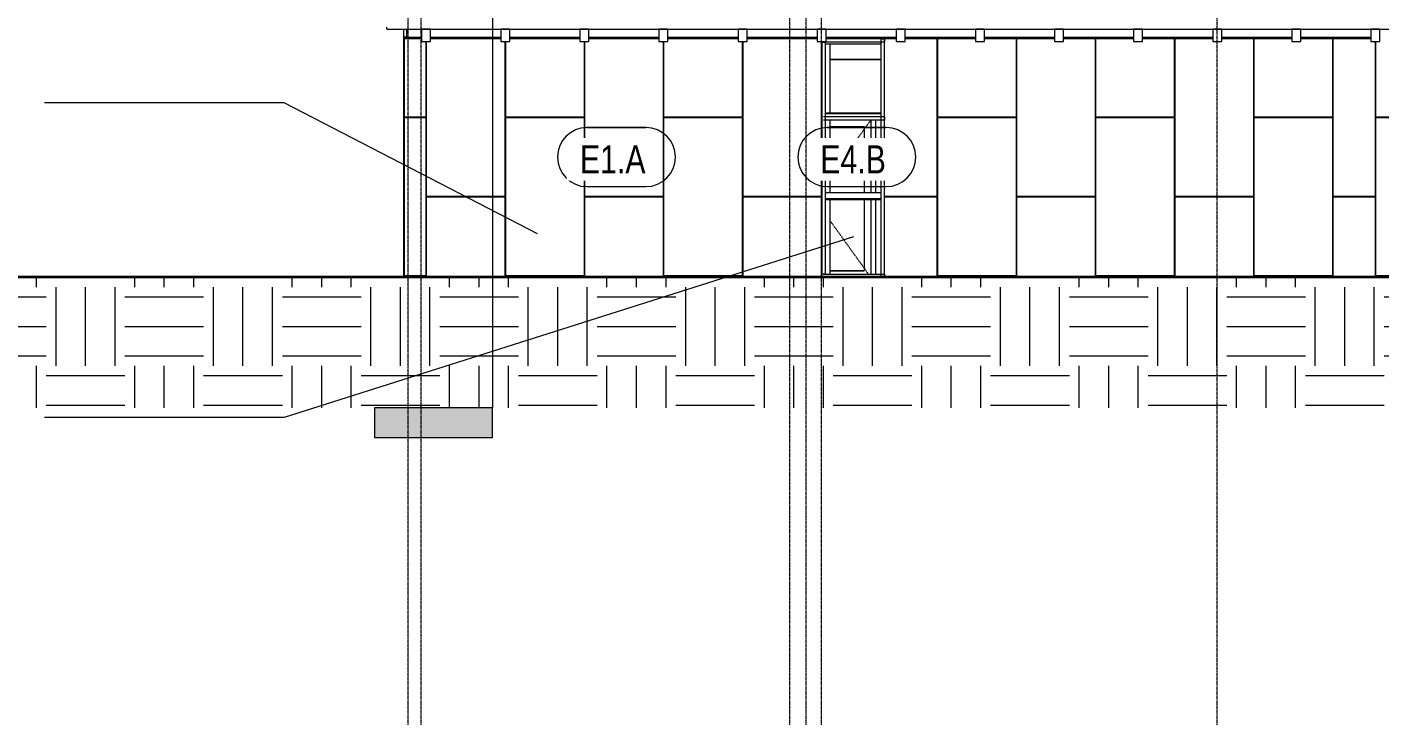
# Model space of a CAD drawing. Header units: inches. Extents: x 20230 to 40520, y -638 to 835.
# Drawn here: x 20659 to 21484, y -273 to 153 of the extents above; entities that cross this region are included whole.
import ezdxf

# ---------------------------------------------------------------- set-up
doc = ezdxf.new("R2010")
doc.units = ezdxf.units.IN
doc.header["$MEASUREMENT"] = 0
for name, pattern in [('Dash 1_16_', [0.125, 0.0625, -0.0625]), ('Grid Line 1_2_', [0.875, 0.5, -0.125, 0.125, -0.125]), ('Hidden 1_8_', [0.1875, 0.125, -0.0625])]:
    doc.linetypes.add(name, pattern=pattern)
for name, color, linetype, lineweight in [('A-ANNO-KEYN', 231, 'Continuous', 9), ('A-DOOR', 31, 'Continuous', 9), ('A-DOOR-FRAM', 31, 'Continuous', 9), ('A-DOOR-GLAZ', 31, 'Continuous', 9), ('A-FLOR-LEVL', 51, 'Continuous', 9), ('A-GLAZ-CWMG', 51, 'Continuous', 9), ('A-WALL', 113, 'Continuous', 9), ('A-WALL-IDEN', 211, 'Continuous', 9), ('A-WALL-PATT', 111, 'Continuous', 9), ('C-TOPO', 7, 'Continuous', 9), ('G-ANNO-SYMB', 111, 'Continuous', 9), ('I-WALL', 2, 'Continuous', 9), ('S-BEAM', 12, 'Continuous', 9), ('S-COLS', 52, 'Continuous', 9), ('S-GRID', 1, 'Continuous', 9)]:
    doc.layers.add(name, color=color, linetype=linetype, lineweight=lineweight)
doc.styles.add('Century Gothic', font='GOTHIC.TTF', dxfattribs={"width": 0.8, "height": 17.245342})

# ---------------------------------------------------------------- blocks, each defined once
blk = doc.blocks.new('W-Wide Flange-Column - B3_D-1389301-Elevation - West')
at = {"layer": 'S-COLS', "linetype": 'Hidden 1_8_'}
blk.add_line((21143.96, 2), (21143.96, 0), dxfattribs=at)
blk = doc.blocks.new('Girt_C - 8_D-1405486-Elevation - West')
at = {"layer": 'S-BEAM'}
for p, q in [((21143.68, 100.3), (21143.93, 100.3)), ((21143.93, 99.82), (21143.68, 99.82)), ((21145.93, 100.3), (21180.12, 100.3)), ((21180.12, 99.82), (21145.93, 99.82)), ((21143.68, 96.32), (21143.93, 96.32))]:
    blk.add_line(p, q, dxfattribs=at)
blk = doc.blocks.new('Single-Glass 1 - 2_  10 7_16_ x96_-1573759-Elevation - West')
at = {"layer": 'A-DOOR', "linetype": 'Dash 1_16_'}
for p, q in [((21173.77, 96), (21148.8, 61.2)), ((21172.34, 2), (21148.8, 34.8))]:
    blk.add_line(p, q, dxfattribs=at)
at = {"layer": 'A-DOOR'}
for p, q in [((21148.8, 92), (21169.77, 92)), ((21169.77, 92), (21169.77, 51.53)), ((21169.77, 47.57), (21169.77, 4)), ((21169.77, 4), (21148.8, 4))]:
    blk.add_line(p, q, dxfattribs=at)
at = {"layer": 'A-DOOR-FRAM'}
for p, q in [((21173.77, 96), (21173.77, 51.53)), ((21176.77, 51.53), (21176.77, 96)), ((21173.77, 47.57), (21173.77, 2)), ((21176.77, 2), (21176.77, 47.57))]:
    blk.add_line(p, q, dxfattribs=at)
at = {"layer": 'A-DOOR-GLAZ'}
for p, q in [((21148.8, 92), (21169.77, 92)), ((21169.77, 92), (21169.77, 51.53)), ((21169.77, 47.57), (21169.77, 4)), ((21148.8, 4), (21169.77, 4))]:
    blk.add_line(p, q, dxfattribs=at)
blk = doc.blocks.new('Rectangular Mullion - Exterior 2_ x 4_5_-1142339-Elevation - West')
at = {"layer": 'A-GLAZ-CWMG'}
for p, q in [((22298.37, 97), (22298.37, 2)), ((22300.37, 97), (22300.37, 2)), ((22300.37, 2), (22298.37, 2))]:
    blk.add_line(p, q, dxfattribs=at)
blk = doc.blocks.new('Rectangular Mullion - Exterior 2_ x 4_5_-1142340-Elevation - West')
at = {"layer": 'A-GLAZ-CWMG'}
for p, q in [((22298.37, 143.5), (22300.37, 143.5)), ((22298.37, 143.5), (22298.37, 97)), ((22300.37, 143.5), (22300.37, 97))]:
    blk.add_line(p, q, dxfattribs=at)
blk = doc.blocks.new('Rectangular Mullion - Exterior 2_ x 4_5_-1146634-Elevation - West')
at = {"layer": 'A-GLAZ-CWMG'}
for p, q in [((22334.55, 145.5), (22336.55, 145.5)), ((22334.55, 97), (22334.55, 145.5)), ((22336.55, 97), (22336.55, 145.5))]:
    blk.add_line(p, q, dxfattribs=at)
blk = doc.blocks.new('Rectangular Mullion - Exterior 2_ x 4_5_-1146635-Elevation - West')
at = {"layer": 'A-GLAZ-CWMG'}
for p, q in [((22334.55, 0), (22334.55, 97)), ((22336.55, 0), (22336.55, 97))]:
    blk.add_line(p, q, dxfattribs=at)
blk = doc.blocks.new('W-Wide Flange - W12X19-1098423-Elevation - West')
at = {"layer": 'S-BEAM'}
for p, q in [((21148.8, 133.2), (21180.12, 133.2)), ((21148.8, 132.85), (21180.12, 132.85))]:
    blk.add_line(p, q, dxfattribs=at)
blk = doc.blocks.new('Girt_C - 8_D-1405510-Elevation - West')
at = {"layer": 'S-BEAM'}
for p, q in [((21143.93, 51.55), (21143.68, 51.55)), ((21180.12, 51.55), (21145.93, 51.55)), ((21143.68, 48.05), (21143.93, 48.05)), ((21143.68, 47.57), (21143.93, 47.57)), ((21145.93, 48.05), (21180.12, 48.05)), ((21145.93, 47.57), (21180.12, 47.57))]:
    blk.add_line(p, q, dxfattribs=at)
blk = doc.blocks.new('Rectangular Mullion - Exterior 2_ x 4_5_-1146644-Elevation - West')
at = {"layer": 'A-GLAZ-CWMG'}
for p, q in [((22299.37, 2), (22336.55, 2)), ((22336.55, 2), (22336.55, 0))]:
    blk.add_line(p, q, dxfattribs=at)
blk = doc.blocks.new('Rectangular Mullion - Exterior 2_ x 4_5_-1146645-Elevation - West')
at = {"layer": 'A-GLAZ-CWMG'}
for p, q in [((22336.55, 98), (22299.37, 98)), ((22336.55, 96), (22299.37, 96)), ((22336.55, 98), (22336.55, 96))]:
    blk.add_line(p, q, dxfattribs=at)
blk = doc.blocks.new('Rectangular Mullion - Exterior 2_ x 4_5_-V8-Elevation - West')
at = {"layer": 'A-GLAZ-CWMG'}
for p, q in [((21182.12, 143.5), (21144.93, 143.5)), ((21182.12, 145.5), (21146.55, 145.5)), ((21182.12, 145.5), (21182.12, 143.5))]:
    blk.add_line(p, q, dxfattribs=at)
blk = doc.blocks.new('Dimension Lumber - 5_5 x 7_5 Glulam-1403168-Elevation - West')
at = {"layer": 'S-BEAM'}
for p, q in [((22492.05, 151.52), (22492.05, 151.35)), ((22497.55, 151.35), (22492.05, 151.35)), ((22492.05, 151.35), (22492.05, 143.86)), ((22497.55, 151.35), (22497.55, 151.52)), ((22497.55, 143.86), (22497.55, 151.35)), ((22492.05, 143.86), (22497.55, 143.86))]:
    blk.add_line(p, q, dxfattribs=at)
blk = doc.blocks.new('Girt_C - 8_D-V11-Elevation - West')
at = {"layer": 'S-BEAM'}
for p, q in [((20905.3, 146.42), (20948.05, 146.42)), ((20948.05, 145.94), (20905.3, 145.94)), ((20953.55, 146.42), (20996.3, 146.42)), ((20996.3, 145.94), (20953.55, 145.94)), ((21001.8, 146.42), (21044.55, 146.42)), ((21044.55, 145.94), (21001.8, 145.94)), ((21050.05, 146.42), (21092.8, 146.42)), ((21092.8, 145.94), (21050.05, 145.94)), ((21098.3, 146.42), (21141.05, 146.42)), ((21141.05, 145.94), (21098.3, 145.94)), ((21143.68, 142.44), (21143.93, 142.44)), ((21145.93, 142.44), (21180.12, 142.44)), ((21146.55, 146.42), (21189.3, 146.42)), ((21189.3, 145.94), (21146.55, 145.94)), ((21194.8, 146.42), (21237.55, 146.42)), ((21237.55, 145.94), (21194.8, 145.94)), ((21243.05, 146.42), (21285.8, 146.42)), ((21285.8, 145.94), (21243.05, 145.94)), ((21291.3, 146.42), (21334.05, 146.42)), ((21334.05, 145.94), (21291.3, 145.94)), ((21339.55, 146.42), (21382.3, 146.42)), ((21382.3, 145.94), (21339.55, 145.94)), ((21387.81, 146.42), (21430.55, 146.42)), ((21430.55, 145.94), (21387.81, 145.94)), ((21436.05, 146.42), (21478.8, 146.42)), ((21478.8, 145.94), (21436.05, 145.94))]:
    blk.add_line(p, q, dxfattribs=at)
blk = doc.blocks.new('HSS-Hollow Structural Section - HSS1-1_2X1-1_2X1_8 - Obsolete-1396620-Elevation - West')
at = {"layer": 'S-BEAM'}
for p, q in [((20878.55, 151.75), (20878.55, 152.73)), ((20878.55, 151.53), (20878.55, 151.75)), ((20878.55, 151.53), (22542.93, 151.53))]:
    blk.add_line(p, q, dxfattribs=at)
blk = doc.blocks.new('Section - 3_32_ x 3_8_-18514-Elevation - West')
at = {"layer": 'G-ANNO-SYMB'}
blk.add_hatch(color=256, dxfattribs=at).paths.add_polyline_path([(22320.83, -79.66), (22248.83, -79.66), (22248.83, -97.66), (22320.83, -97.66)], flags=0)
for p, q in [((22248.83, -97.66), (22248.83, -79.66)), ((22248.83, -79.66), (22320.83, -79.66)), ((22320.83, -79.66), (22320.83, -97.66)), ((22320.83, -97.66), (22248.83, -97.66))]:
    blk.add_line(p, q, dxfattribs=at)
blk = doc.blocks.new('Wall Tag - 1_4_-1369832-Elevation - West')
at = {"layer": 'A-WALL-IDEN', "color": 153}
for p, q in [((22653.51, 91.34), (22689.51, 91.34)), ((22689.51, 91.34), (22653.51, 91.34)), ((22653.51, 55.34), (22689.51, 55.34)), ((22653.51, 55.34), (22689.51, 55.34))]:
    blk.add_line(p, q, dxfattribs=at)
for centre, start, end in [((22653.51, 73.34), 90, 270), ((22653.51, 73.34), 90, 270), ((22689.51, 73.34), 270, 90), ((22689.51, 73.34), 270, 90)]:
    blk.add_arc(centre, 18, start, end, dxfattribs=at)

msp = doc.modelspace()

# ---------------------------------------------------------------- hatches: boundary and pattern name
at = {"layer": 'A-WALL-PATT'}
h = msp.add_hatch(dxfattribs=at)
h.set_pattern_fill('FP_5', color=256, style=0, pattern_type=2)
h.set_pattern_definition([(90, (22253.83, -287.75), (-193, -193), [48, -145]), (180, (22253.83, -287.75), (-2e-14, -193), [96.25, -96.75]), (270, (22157.58, -239.75), (-193, -193), [48, -145]), (180, (22253.83, -239.75), (-2e-14, -193), [96.25, -96.75]), (270, (22157.33, -239.75), (-193, -193), [48, -145]), (180, (22157.33, -239.75), (-2e-14, -193), [96.25, -96.75]), (90, (22061.08, -287.75), (-193, -193), [48, -145]), (180, (22157.33, -287.75), (-2e-14, -193), [96.25, -96.75]), (90, (22205.83, -239.5), (-193, -193), [48, -145]), (180, (22254.08, -239.5), (-2e-14, -193), [48.25, -144.75]), (180, (22254.08, -191.5), (-2e-14, -193), [48.25, -144.75]), (90, (22109.33, -239.5), (-193, -193), [48, -145]), (180, (22205.58, -239.5), (-2e-14, -193), [96.25, -96.75]), (270, (22205.58, -191.5), (-193, -193), [48, -145]), (180, (22205.58, -191.5), (-2e-14, -193), [96.25, -96.75]), (180, (22109.08, -239.5), (-2e-14, -193), [48, -145]), (270, (22109.08, -191.5), (-193, -193), [48, -145]), (180, (22109.08, -191.5), (-2e-14, -193), [48, -145]), (90, (22253.83, -191.25), (-193, -193), [48, -145]), (180, (22253.83, -191.25), (-2e-14, -193), [96.25, -96.75]), (270, (22157.58, -143.25), (-193, -193), [48, -145]), (180, (22253.83, -143.25), (-2e-14, -193), [96.25, -96.75]), (270, (22157.33, -143.25), (-193, -193), [48, -145]), (180, (22157.33, -143.25), (-2e-14, -193), [96.25, -96.75]), (270, (22061.08, -143.25), (-193, -193), [48, -145]), (180, (22157.33, -191.25), (-2e-14, -193), [96.25, -96.75]), (90, (22205.83, -143), (-193, -193), [48, -145]), (180, (22254.08, -143), (-2e-14, -193), [48.25, -144.75]), (180, (22254.08, -95), (-2e-14, -193), [48.25, -144.75]), (90, (22109.33, -143), (-193, -193), [48, -145]), (180, (22205.58, -143), (-2e-14, -193), [96.25, -96.75]), (270, (22205.58, -95), (-193, -193), [48, -145]), (180, (22205.58, -95), (-2e-14, -193), [96.25, -96.75]), (180, (22109.08, -143), (-2e-14, -193), [48, -145]), (270, (22109.08, -95), (-193, -193), [48, -145]), (180, (22109.08, -95), (-2e-14, -193), [48, -145])])
h.paths.add_polyline_path([(20889.18, 0), (20889.18, 145.5), (20899.8, 145.5), (20899.8, 146.5), (20890.55, 146.5), (20890.55, 151.53), (20889.05, 151.53), (20889.05, 0)], flags=0)
h = msp.add_hatch(dxfattribs=at)
h.set_pattern_fill('FP_4', color=256, style=0, pattern_type=2)
h.set_pattern_definition([(0, (21143.93, 1), (-193, 193), [48, -145]), (90, (21143.93, 1), (-193, 1e-14), [96.25, -96.75]), (180, (21191.93, 97.25), (-193, 193), [48, -145]), (90, (21191.93, 1), (-193, 1e-14), [96.25, -96.75]), (180, (21191.93, 97.5), (-193, 193), [48, -145]), (90, (21191.93, 97.5), (-193, 1e-14), [96.25, -96.75]), (0, (21143.93, 193.75), (-193, 193), [48, -145]), (90, (21143.93, 97.5), (-193, 1e-14), [96.25, -96.75]), (0, (21192.18, 49), (-193, 193), [48, -145]), (90, (21192.18, 0.75), (-193, 1e-14), [48.25, -144.75]), (90, (21240.18, 0.75), (-193, 1e-14), [48.25, -144.75]), (0, (21192.18, 145.5), (-193, 193), [48, -145]), (90, (21192.18, 49.25), (-193, 1e-14), [96.25, -96.75]), (180, (21240.18, 49.25), (-193, 193), [48, -145]), (90, (21240.18, 49.25), (-193, 1e-14), [96.25, -96.75]), (90, (21192.18, 145.75), (-193, 1e-14), [48, -145]), (180, (21240.18, 145.75), (-193, 193), [48, -145]), (90, (21240.18, 145.75), (-193, 1e-14), [48, -145]), (0, (21240.43, 1), (-193, 193), [48, -145]), (90, (21240.43, 1), (-193, 1e-14), [96.25, -96.75]), (180, (21288.43, 97.25), (-193, 193), [48, -145]), (90, (21288.43, 1), (-193, 1e-14), [96.25, -96.75]), (180, (21288.43, 97.5), (-193, 193), [48, -145]), (90, (21288.43, 97.5), (-193, 1e-14), [96.25, -96.75]), (180, (21288.43, 193.75), (-193, 193), [48, -145]), (90, (21240.43, 97.5), (-193, 1e-14), [96.25, -96.75]), (0, (21288.68, 49), (-193, 193), [48, -145]), (90, (21288.68, 0.75), (-193, 1e-14), [48.25, -144.75]), (90, (21336.68, 0.75), (-193, 1e-14), [48.25, -144.75]), (0, (21288.68, 145.5), (-193, 193), [48, -145]), (90, (21288.68, 49.25), (-193, 1e-14), [96.25, -96.75]), (180, (21336.68, 49.25), (-193, 193), [48, -145]), (90, (21336.68, 49.25), (-193, 1e-14), [96.25, -96.75]), (90, (21288.68, 145.75), (-193, 1e-14), [48, -145]), (180, (21336.68, 145.75), (-193, 193), [48, -145]), (90, (21336.68, 145.75), (-193, 1e-14), [48, -145])])
h.paths.add_polyline_path([(20889.18, 0), (21143.68, 0), (21143.68, 143.86), (21141.05, 143.86), (21141.05, 145.5), (21098.3, 145.5), (21098.3, 143.86), (21092.8, 143.86), (21092.8, 145.5), (21050.05, 145.5), (21050.05, 143.86), (21044.55, 143.86), (21044.55, 145.5), (21001.8, 145.5), (21001.8, 143.86), (20996.3, 143.86), (20996.3, 145.5), (20953.55, 145.5), (20953.55, 143.86), (20948.05, 143.86), (20948.05, 145.5), (20905.3, 145.5), (20905.3, 143.86), (20899.8, 143.86), (20899.8, 145.5), (20889.18, 145.5), (20889.18, 76.56)], flags=0)
h = msp.add_hatch(dxfattribs=at)
h.set_pattern_fill('FP_11', color=256, style=0, pattern_type=2)
h.set_pattern_definition([(0, (21503.93, 1), (-193, 193), [48, -145]), (90, (21503.93, 1), (-193, 1e-14), [96.25, -96.75]), (180, (21551.93, 97.25), (-193, 193), [48, -145]), (90, (21551.93, 1), (-193, 1e-14), [96.25, -96.75]), (180, (21551.93, 97.5), (-193, 193), [48, -145]), (90, (21551.93, 97.5), (-193, 1e-14), [96.25, -96.75]), (0, (21503.93, 193.75), (-193, 193), [48, -145]), (90, (21503.93, 97.5), (-193, 1e-14), [96.25, -96.75]), (0, (21552.18, 49), (-193, 193), [48, -145]), (90, (21552.18, 0.75), (-193, 1e-14), [48.25, -144.75]), (90, (21600.18, 0.75), (-193, 1e-14), [48.25, -144.75]), (0, (21552.18, 145.5), (-193, 193), [48, -145]), (90, (21552.18, 49.25), (-193, 1e-14), [96.25, -96.75]), (180, (21600.18, 49.25), (-193, 193), [48, -145]), (90, (21600.18, 49.25), (-193, 1e-14), [96.25, -96.75]), (90, (21552.18, 145.75), (-193, 1e-14), [48, -145]), (180, (21600.18, 145.75), (-193, 193), [48, -145]), (90, (21600.18, 145.75), (-193, 1e-14), [48, -145]), (0, (21600.43, 1), (-193, 193), [48, -145]), (90, (21600.43, 1), (-193, 1e-14), [96.25, -96.75]), (180, (21648.43, 97.25), (-193, 193), [48, -145]), (90, (21648.43, 1), (-193, 1e-14), [96.25, -96.75]), (180, (21648.43, 97.5), (-193, 193), [48, -145]), (90, (21648.43, 97.5), (-193, 1e-14), [96.25, -96.75]), (180, (21648.43, 193.75), (-193, 193), [48, -145]), (90, (21600.43, 97.5), (-193, 1e-14), [96.25, -96.75]), (0, (21648.68, 49), (-193, 193), [48, -145]), (90, (21648.68, 0.75), (-193, 1e-14), [48.25, -144.75]), (90, (21696.68, 0.75), (-193, 1e-14), [48.25, -144.75]), (0, (21648.68, 145.5), (-193, 193), [48, -145]), (90, (21648.68, 49.25), (-193, 1e-14), [96.25, -96.75]), (180, (21696.68, 49.25), (-193, 193), [48, -145]), (90, (21696.68, 49.25), (-193, 1e-14), [96.25, -96.75]), (90, (21648.68, 145.75), (-193, 1e-14), [48, -145]), (180, (21696.68, 145.75), (-193, 193), [48, -145]), (90, (21696.68, 145.75), (-193, 1e-14), [48, -145])])
h.paths.add_polyline_path([(21475.94, 0), (21478.43, 0), (21478.43, 145.5), (21436.05, 145.5), (21436.05, 143.86), (21430.55, 143.86), (21430.55, 145.5), (21387.8, 145.5), (21387.8, 143.86), (21382.3, 143.86), (21382.3, 145.5), (21339.55, 145.5), (21339.55, 143.86), (21334.05, 143.86), (21334.05, 145.5), (21291.3, 145.5), (21291.3, 143.86), (21285.8, 143.86), (21285.8, 145.5), (21243.05, 145.5), (21243.05, 143.86), (21237.55, 143.86), (21237.55, 145.5), (21194.8, 145.5), (21194.8, 143.86), (21189.3, 143.86), (21189.3, 145.5), (21182.12, 145.5), (21182.12, 0), (21329.71, 0)], flags=0)
h = msp.add_hatch(dxfattribs=at)
h.set_pattern_fill('FP_7', color=256, style=0, pattern_type=2)
h.set_pattern_definition([(0, (21674.68, 1), (-193, 193), [48, -145]), (90, (21674.68, 1), (-193, 1e-14), [96.25, -96.75]), (180, (21722.68, 97.25), (-193, 193), [48, -145]), (90, (21722.68, 1), (-193, 1e-14), [96.25, -96.75]), (180, (21722.68, 97.5), (-193, 193), [48, -145]), (90, (21722.68, 97.5), (-193, 1e-14), [96.25, -96.75]), (0, (21674.68, 193.75), (-193, 193), [48, -145]), (90, (21674.68, 97.5), (-193, 1e-14), [96.25, -96.75]), (0, (21722.93, 49), (-193, 193), [48, -145]), (90, (21722.93, 0.75), (-193, 1e-14), [48.25, -144.75]), (90, (21770.93, 0.75), (-193, 1e-14), [48.25, -144.75]), (0, (21722.93, 145.5), (-193, 193), [48, -145]), (90, (21722.93, 49.25), (-193, 1e-14), [96.25, -96.75]), (180, (21770.93, 49.25), (-193, 193), [48, -145]), (90, (21770.93, 49.25), (-193, 1e-14), [96.25, -96.75]), (90, (21722.93, 145.75), (-193, 1e-14), [48, -145]), (180, (21770.93, 145.75), (-193, 193), [48, -145]), (90, (21770.93, 145.75), (-193, 1e-14), [48, -145]), (0, (21771.18, 1), (-193, 193), [48, -145]), (90, (21771.18, 1), (-193, 1e-14), [96.25, -96.75]), (180, (21819.18, 97.25), (-193, 193), [48, -145]), (90, (21819.18, 1), (-193, 1e-14), [96.25, -96.75]), (180, (21819.18, 97.5), (-193, 193), [48, -145]), (90, (21819.18, 97.5), (-193, 1e-14), [96.25, -96.75]), (180, (21819.18, 193.75), (-193, 193), [48, -145]), (90, (21771.18, 97.5), (-193, 1e-14), [96.25, -96.75]), (0, (21819.43, 49), (-193, 193), [48, -145]), (90, (21819.43, 0.75), (-193, 1e-14), [48.25, -144.75]), (90, (21867.43, 0.75), (-193, 1e-14), [48.25, -144.75]), (0, (21819.43, 145.5), (-193, 193), [48, -145]), (90, (21819.43, 49.25), (-193, 1e-14), [96.25, -96.75]), (180, (21867.43, 49.25), (-193, 193), [48, -145]), (90, (21867.43, 49.25), (-193, 1e-14), [96.25, -96.75]), (90, (21819.43, 145.75), (-193, 1e-14), [48, -145]), (180, (21867.43, 145.75), (-193, 193), [48, -145]), (90, (21867.43, 145.75), (-193, 1e-14), [48, -145])])
h.paths.add_polyline_path([(21484.65, 0), (21649.18, 0), (21649.18, 145.5), (21629.05, 145.5), (21629.05, 143.86), (21623.55, 143.86), (21623.55, 145.5), (21580.8, 145.5), (21580.8, 143.86), (21575.3, 143.86), (21575.3, 145.5), (21532.55, 145.5), (21532.55, 143.86), (21527.05, 143.86), (21527.05, 145.5), (21484.3, 145.5), (21484.3, 143.86), (21478.8, 143.86), (21478.8, 145.5), (21478.43, 145.5), (21478.43, 0)], flags=0)
at = {"layer": 'C-TOPO'}
h = msp.add_hatch(dxfattribs=at)
h.set_pattern_fill('FP_12', color=256, style=0, pattern_type=2)
h.set_pattern_definition([(0, (22782.816, 0), (48, 48), [48, -48]), (0, (22782.816, 18), (48, 48), [48, -48]), (0, (22782.816, 36), (48, 48), [48, -48]), (90, (22788.816, 42), (-48, 48), [48, -48]), (90, (22806.816, 42), (-48, 48), [48, -48]), (90, (22824.816, 42), (-48, 48), [48, -48])])
h.paths.add_polyline_path([(23034, -79.68), (23034, 0), (20555.04, 0), (20555.04, -79.68), (23032.45, -79.68)], flags=0)

# ---------------------------------------------------------------- linework, layer by layer
at = {"layer": 'A-ANNO-KEYN', "color": 153}
for p, q in [((20816.02, 106.54), (20669.81, 106.54)), ((20970.53, 26.49), (20816.02, 106.54)), ((21163.17, 24.61), (20815.96, -85.46)), ((20815.96, -85.46), (20669.75, -85.46))]:
    msp.add_line(p, q, dxfattribs=at)
at = {"layer": 'A-FLOR-LEVL', "linetype": 'Grid Line 1_2_'}
msp.add_line((20361.6, 0), (23817.88, 0), dxfattribs=at)
at = {"layer": 'A-WALL'}
for p, q in [((20889.05, 0), (20889.05, 151.53)), ((20899.8, 145.5), (20889.18, 145.5)), ((20889.18, 145.5), (20889.18, 0)), ((20948.05, 145.5), (20905.3, 145.5)), ((20996.3, 145.5), (20953.55, 145.5)), ((21044.55, 145.5), (21001.8, 145.5)), ((21092.8, 145.5), (21050.05, 145.5)), ((21141.05, 145.5), (21098.3, 145.5)), ((21143.68, 0), (21143.68, 143.86)), ((21189.3, 145.5), (21182.12, 145.5)), ((21237.55, 145.5), (21194.8, 145.5)), ((21285.8, 145.5), (21243.05, 145.5)), ((21334.05, 145.5), (21291.3, 145.5)), ((21382.3, 145.5), (21339.55, 145.5)), ((21430.55, 145.5), (21387.81, 145.5)), ((21478.8, 145.5), (21436.05, 145.5))]:
    msp.add_line(p, q, dxfattribs=at)
at = {"layer": 'C-TOPO', "lineweight": 35}
for p, q in [((21475.94, 0), (20555.04, 0)), ((21671.34, 0), (21475.94, 0))]:
    msp.add_line(p, q, dxfattribs=at)
at = {"layer": 'C-TOPO'}
for p, q in [((21475.94, 0), (20555.04, 0)), ((21671.34, 0), (21475.94, 0))]:
    msp.add_line(p, q, dxfattribs=at)
at = {"layer": 'G-ANNO-SYMB'}
msp.add_line((20943.13, 594.2), (20943.13, -79.66), dxfattribs=at)
at = {"layer": 'I-WALL'}
for p, q in [((20890.55, 151.53), (20890.55, 146.5)), ((20890.55, 146.5), (20899.8, 146.5)), ((20905.3, 146.5), (20948.05, 146.5)), ((20953.55, 146.5), (20996.3, 146.5)), ((21001.8, 146.5), (21044.55, 146.5)), ((21050.05, 146.5), (21092.8, 146.5)), ((21098.3, 146.5), (21141.05, 146.5)), ((21146.55, 146.5), (21189.3, 146.5)), ((21194.8, 146.5), (21237.55, 146.5)), ((21243.05, 146.5), (21285.8, 146.5)), ((21291.3, 146.5), (21334.05, 146.5)), ((21339.55, 146.5), (21382.3, 146.5)), ((21387.81, 146.5), (21430.55, 146.5)), ((21436.05, 146.5), (21478.8, 146.5))]:
    msp.add_line(p, q, dxfattribs=at)
at = {"layer": 'S-COLS'}
for p, q in [((21148.8, 142.44), (21148.8, 100.3)), ((21148.8, 96), (21148.8, 51.53)), ((21148.8, 47.57), (21148.8, 2))]:
    msp.add_line(p, q, dxfattribs=at)
at = {"layer": 'S-GRID', "linetype": 'Grid Line 1_2_'}
for p, q in [((20891.55, -273.16), (20891.55, 738.66)), ((20899.55, -273.16), (20899.55, 738.66)), ((21124.3, -273.16), (21124.3, 738.66)), ((21134.3, -273.16), (21134.3, 738.66)), ((21143.8, -273.16), (21143.8, 738.66)), ((21385.05, -273.16), (21385.05, 738.66)), ((21385.05, -273.16), (21385.05, 738.66))]:
    msp.add_line(p, q, dxfattribs=at)

# ---------------------------------------------------------------- block references
at = {"layer": 'A-DOOR'}
msp.add_blockref('Single-Glass 1 - 2_  10 7_16_ x96_-1573759-Elevation - West', (0, 0), dxfattribs=at)
at = {"layer": 'A-GLAZ-CWMG'}
for name, p in [('Rectangular Mullion - Exterior 2_ x 4_5_-1142340-Elevation - West', (-1154.44, 0)), ('Rectangular Mullion - Exterior 2_ x 4_5_-V8-Elevation - West', (0, 0)), ('Rectangular Mullion - Exterior 2_ x 4_5_-1146634-Elevation - West', (-1154.44, 0)), ('Rectangular Mullion - Exterior 2_ x 4_5_-1142339-Elevation - West', (-1154.44, 0)), ('Rectangular Mullion - Exterior 2_ x 4_5_-1146645-Elevation - West', (-1154.44, 0)), ('Rectangular Mullion - Exterior 2_ x 4_5_-1146635-Elevation - West', (-1154.44, 0)), ('Rectangular Mullion - Exterior 2_ x 4_5_-1146644-Elevation - West', (-1154.44, 0))]:
    msp.add_blockref(name, p, dxfattribs=at)
at = {"layer": 'A-WALL-IDEN', "color": 153}
for p in [(-1652.87, 0), (-1506.28, 0)]:
    msp.add_blockref('Wall Tag - 1_4_-1369832-Elevation - West', p, dxfattribs=at)
at = {"layer": 'G-ANNO-SYMB', "extrusion": (0, 0, -1)}
msp.add_blockref('Section - 3_32_ x 3_8_-18514-Elevation - West', (-43191.96, 0), dxfattribs=at)
at = {"layer": 'S-BEAM'}
for name, p in [('HSS-Hollow Structural Section - HSS1-1_2X1-1_2X1_8 - Obsolete-1396620-Elevation - West', (0, 0)), ('Dimension Lumber - 5_5 x 7_5 Glulam-1403168-Elevation - West', (-1592.25, 0)), ('Dimension Lumber - 5_5 x 7_5 Glulam-1403168-Elevation - West', (-1544, 0)), ('Dimension Lumber - 5_5 x 7_5 Glulam-1403168-Elevation - West', (-1495.75, 0)), ('Dimension Lumber - 5_5 x 7_5 Glulam-1403168-Elevation - West', (-1447.5, 0)), ('Dimension Lumber - 5_5 x 7_5 Glulam-1403168-Elevation - West', (-1399.25, 0)), ('Dimension Lumber - 5_5 x 7_5 Glulam-1403168-Elevation - West', (-1351, 0)), ('Dimension Lumber - 5_5 x 7_5 Glulam-1403168-Elevation - West', (-1302.75, 0)), ('Dimension Lumber - 5_5 x 7_5 Glulam-1403168-Elevation - West', (-1254.5, 0)), ('Dimension Lumber - 5_5 x 7_5 Glulam-1403168-Elevation - West', (-1206.25, 0)), ('Dimension Lumber - 5_5 x 7_5 Glulam-1403168-Elevation - West', (-1158, 0)), ('Dimension Lumber - 5_5 x 7_5 Glulam-1403168-Elevation - West', (-1109.75, 0)), ('Dimension Lumber - 5_5 x 7_5 Glulam-1403168-Elevation - West', (-1061.5, 0)), ('Dimension Lumber - 5_5 x 7_5 Glulam-1403168-Elevation - West', (-1013.25, 0)), ('Girt_C - 8_D-V11-Elevation - West', (0, 0)), ('W-Wide Flange - W12X19-1098423-Elevation - West', (0, 0)), ('Girt_C - 8_D-1405486-Elevation - West', (0, 0)), ('Girt_C - 8_D-1405510-Elevation - West', (0, 0))]:
    msp.add_blockref(name, p, dxfattribs=at)
at = {"layer": 'S-COLS', "linetype": 'Hidden 1_8_'}
msp.add_blockref('W-Wide Flange-Column - B3_D-1389301-Elevation - West', (0, 0), dxfattribs=at)

# ---------------------------------------------------------------- next in the draw order: texts
at = {"layer": 'A-WALL-IDEN', "char_height": 17.245, "attachment_point": 2, "line_spacing_factor": 0.984117, "style": 'Century Gothic', "bg_fill": 3, "box_fill_scale": 1.25, "bg_fill_color": 0, "bg_fill_transparency": 0}
for s, insert, width in [('E1.A', (21016.37, 80.62), 47.52), ('E4.B', (21162.96, 80.62), 43.848)]:
    msp.add_mtext(s, dxfattribs=dict(at, insert=insert, width=width))

doc.saveas('drawing.dxf')
